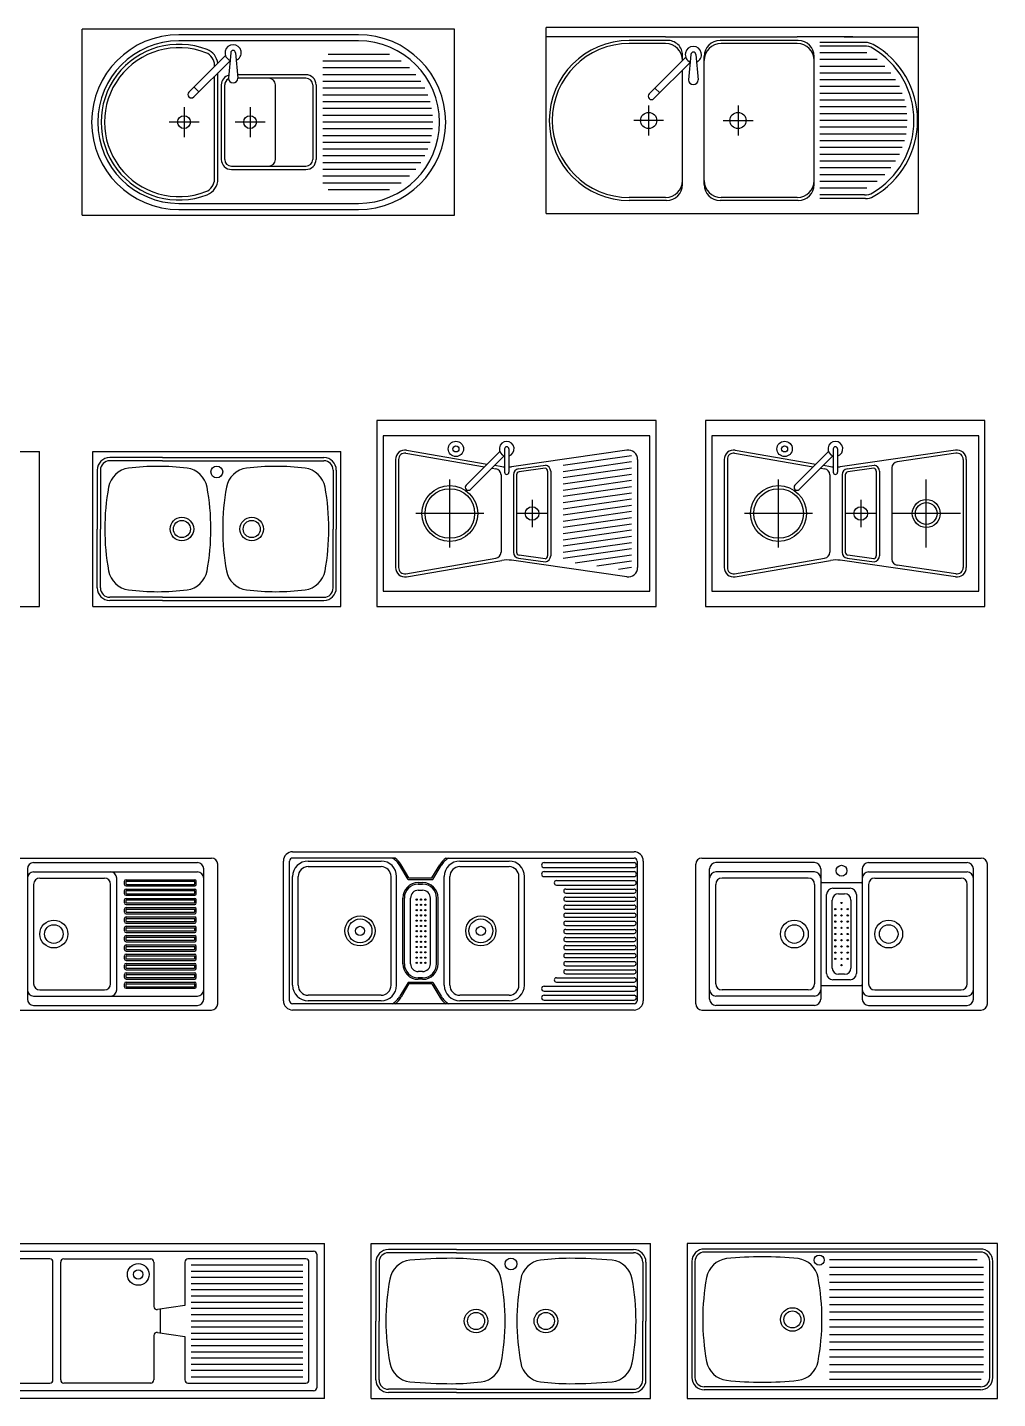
# Model space of a CAD drawing. Header units: millimetres. Extents: x 738 to 9190, y 477 to 4896.
# Drawn here: x 6064 to 9190, y 477 to 4896 of the extents above; entities that cross this region are included whole.
import ezdxf

# ---------------------------------------------------------------- set-up
doc = ezdxf.new("R2010")
doc.units = ezdxf.units.MM

msp = doc.modelspace()

# ---------------------------------------------------------------- linework, layer by layer
at = {"color": 0}
for p, q in [((6240.1, 4290.5), (6240.1, 4890.5)), ((7440.1, 4890.5), (6240.1, 4890.5)), ((7130, 4872.1), (6551.9, 4872.1)), ((7440.1, 4290.5), (7440.1, 4890.5)), ((7734.7, 4295.8), (7734.7, 4895.8)), ((8934.7, 4895.8), (7734.7, 4895.8)), ((8120, 4865.8), (7734.7, 4865.8)), ((8120, 4865.8), (8544.3, 4865.8)), ((8723.2, 4865.8), (8544.3, 4865.8)), ((8695.2, 4865.8), (8934.7, 4865.8)), ((8934.7, 4295.8), (8934.7, 4895.8)), ((7130, 4852.3), (6551.9, 4852.3)), ((8120, 4853.4), (8002.9, 4853.4)), ((8120, 4844), (8002.9, 4844)), ((8547.6, 4853.4), (8295.6, 4853.4)), ((8544.3, 4844), (8298.9, 4844)), ((8764, 4847.2), (8616.6, 4847.2)), ((8761, 4835.8), (8616.6, 4835.8)), ((6701.9, 4804.9), (6584.1, 4687)), ((6716.4, 4788.5), (6599.6, 4671.6)), ((6666.4, 4769.4), (6666.4, 4773.6)), ((6718.8, 4813.9), (6711.2, 4732.1)), ((6734, 4813.9), (6741.7, 4732.1)), ((7268, 4786.9), (7015.5, 4786.9)), ((7230, 4808.7), (7033.2, 4808.7)), ((8184.9, 4799.4), (8067.1, 4681.6)), ((8199.4, 4783.1), (8082.6, 4666.2)), ((8174.5, 4789), (8174.5, 4811.2)), ((8201.8, 4808.5), (8194.2, 4726.7)), ((8217.1, 4808.5), (8224.7, 4726.7)), ((8244.3, 4389.5), (8244.3, 4802.1)), ((8598.9, 4389.5), (8598.9, 4802.1)), ((8768.7, 4814), (8616.6, 4814)), ((8802.2, 4792.1), (8616.6, 4792.1)), ((6666.4, 4407.4), (6666.4, 4738.5)), ((6677.3, 4407.4), (6677.3, 4749.4)), ((6961, 4743.3), (6740.7, 4743.3)), ((6961, 4732.3), (6741.7, 4732.3)), ((7294.8, 4765.1), (7015.5, 4765.1)), ((7315.2, 4743.3), (7015.5, 4743.3)), ((8174.5, 4389.5), (8174.5, 4758.1)), ((8826.9, 4770.3), (8616.6, 4770.3)), ((8846.1, 4748.5), (8616.6, 4748.5)), ((6616.2, 4688.3), (6600.8, 4703.7)), ((6688.2, 4710.5), (6688.2, 4470.5)), ((6699.1, 4710.5), (6699.1, 4470.5)), ((6862.8, 4470.5), (6862.8, 4710.5)), ((6982.8, 4710.5), (6982.8, 4470.5)), ((6993.7, 4710.5), (6993.7, 4470.5)), ((7331.2, 4721.4), (7015.5, 4721.4)), ((7343.8, 4699.6), (7015.5, 4699.6)), ((8101.3, 4684.9), (8085.8, 4700.3)), ((8861.3, 4726.7), (8616.6, 4726.7)), ((8873.4, 4704.9), (8616.6, 4704.9)), ((7353.6, 4677.8), (7015.5, 4677.8)), ((7360.9, 4656), (7015.5, 4656)), ((8065.4, 4644.1), (8065.4, 4547.5)), ((8353.4, 4644.1), (8353.4, 4547.5)), ((8882.8, 4683), (8616.6, 4683)), ((8889.8, 4661.2), (8616.6, 4661.2)), ((6568.2, 4638.8), (6568.2, 4542.2)), ((6781, 4638.8), (6781, 4542.2)), ((7366, 4634.2), (7015.5, 4634.2)), ((7369.1, 4612.3), (7015.5, 4612.3)), ((8894.7, 4639.4), (8616.6, 4639.4)), ((8897.7, 4617.6), (8616.6, 4617.6)), ((6616.5, 4590.5), (6519.9, 4590.5)), ((6829.3, 4590.5), (6732.7, 4590.5)), ((7370, 4590.5), (7015.5, 4590.5)), ((7369.1, 4568.7), (7015.5, 4568.7)), ((8113.7, 4595.8), (8017.1, 4595.8)), ((8305.1, 4595.8), (8401.7, 4595.8)), ((8898.6, 4595.8), (8616.6, 4595.8)), ((8897.7, 4574), (8616.6, 4574)), ((8894.7, 4552.1), (8616.6, 4552.1)), ((7366, 4546.9), (7015.5, 4546.9)), ((7360.9, 4525.1), (7015.5, 4525.1)), ((8889.8, 4530.3), (8616.6, 4530.3)), ((8882.8, 4508.5), (8616.6, 4508.5)), ((7353.6, 4503.3), (7015.5, 4503.3)), ((7343.8, 4481.4), (7015.5, 4481.4)), ((8873.4, 4486.7), (8616.6, 4486.7)), ((8861.3, 4464.9), (8616.6, 4464.9)), ((6721, 4448.7), (6961, 4448.7)), ((6721, 4437.8), (6961, 4437.8)), ((7331.2, 4459.6), (7015.5, 4459.6)), ((7315.2, 4437.8), (7015.5, 4437.8)), ((8846.1, 4443), (8616.6, 4443)), ((8826.9, 4421.2), (8616.6, 4421.2)), ((7294.8, 4416), (7015.5, 4416)), ((7268, 4394.2), (7015.5, 4394.2)), ((7268, 4394.2), (7015.5, 4394.2)), ((8802.2, 4399.4), (8616.6, 4399.4)), ((8768.7, 4377.6), (8616.6, 4377.6)), ((7230, 4372.3), (7033.2, 4372.3)), ((8120, 4347.6), (8002.9, 4347.6)), ((8123.2, 4338.2), (8002.9, 4338.2)), ((8547.6, 4338.2), (8295.6, 4338.2)), ((8544.3, 4347.6), (8298.9, 4347.6)), ((8761, 4355.8), (8616.6, 4355.8)), ((8764, 4344.3), (8616.6, 4344.3)), ((6240.1, 4290.5), (7440.1, 4290.5)), ((6551.9, 4328.7), (7130, 4328.7)), ((6551.9, 4309), (7130, 4309)), ((7734.7, 4295.8), (8934.7, 4295.8)), ((8089.7, 3629.2), (7189.7, 3629.2)), ((7189.7, 3629.2), (7189.7, 3029.2)), ((8089.7, 3029.2), (8089.7, 3629.2)), ((9149, 3629.2), (8249, 3629.2)), ((8249, 3629.2), (8249, 3029.2)), ((9149, 3029.2), (9149, 3629.2)), ((7209.7, 3579.2), (7209.7, 3079.2)), ((8069.7, 3579.2), (7209.7, 3579.2)), ((7600.9, 3537.3), (7601, 3462.3)), ((7614.9, 3537.3), (7615, 3462.3)), ((8069.7, 3079.2), (8069.7, 3579.2)), ((9129, 3579.2), (8269, 3579.2)), ((8269, 3579.2), (8269, 3079.2)), ((8660.2, 3537.3), (8660.2, 3462.3)), ((8674.2, 3537.3), (8674.2, 3462.3)), ((9129, 3079.2), (9129, 3579.2)), ((5402.5, 3529.2), (6102.5, 3529.2)), ((6102.5, 3029.2), (6102.5, 3529.2)), ((6273.8, 3529.2), (7073.8, 3529.2)), ((6273.8, 3029.2), (6273.8, 3529.2)), ((6498.8, 3509.2), (6328.8, 3509.2)), ((6498.8, 3499.2), (6328.8, 3499.2)), ((6498.8, 3509.2), (7018.8, 3509.2)), ((6498.8, 3499.2), (7018.8, 3499.2)), ((7073.8, 3029.2), (7073.8, 3529.2)), ((7249.7, 3503.6), (7249.7, 3154.8)), ((7259.7, 3503.6), (7259.7, 3154.8)), ((7283.1, 3523.4), (7536.4, 3479.9)), ((7284.8, 3533.2), (7545.1, 3488.6)), ((7585.5, 3529), (7477.5, 3421)), ((7599.6, 3514.9), (7491.7, 3406.8)), ((7994.7, 3533.2), (7623.5, 3480)), ((8009.7, 3515.2), (7789.7, 3483.7)), ((8009.7, 3495.2), (7789.7, 3463.7)), ((8029.7, 3503.6), (8029.7, 3154.8)), ((8309, 3503.6), (8309, 3154.8)), ((8319, 3503.6), (8319, 3154.8)), ((8342.4, 3523.4), (8595.7, 3479.9)), ((8344.1, 3533.2), (8604.3, 3488.6)), ((8644.7, 3529), (8536.8, 3421)), ((8658.9, 3514.9), (8550.9, 3406.8)), ((9053.9, 3533.2), (8682.7, 3480)), ((9055.3, 3523.3), (8866.2, 3496.2)), ((9079, 3503.6), (9079, 3154.8)), ((9089, 3503.6), (9089, 3154.8)), ((6288.8, 3469.2), (6288.8, 3279.2)), ((6298.8, 3469.2), (6298.8, 3279.2)), ((7048.8, 3469.2), (7048.8, 3279.2)), ((7058.8, 3469.2), (7058.8, 3279.2)), ((7560.6, 3475.8), (7573.1, 3473.6)), ((7569.2, 3484.5), (7592.4, 3480.5)), ((7589.7, 3453.9), (7589.7, 3204.5)), ((7629.7, 3453.9), (7629.7, 3204.5)), ((7639.7, 3453.9), (7639.7, 3204.5)), ((7646.4, 3473.6), (7733.1, 3485.3)), ((7731.4, 3475.4), (7648.1, 3463.8)), ((7739.7, 3465.6), (7739.7, 3192.9)), ((7749.7, 3465.6), (7749.7, 3192.9)), ((8009.7, 3475.2), (7789.7, 3443.7)), ((8009.7, 3455.2), (7789.7, 3423.7)), ((8619.8, 3475.8), (8632.4, 3473.6)), ((8628.5, 3484.5), (8651.7, 3480.5)), ((8649, 3453.9), (8649, 3204.5)), ((8689, 3453.9), (8689, 3204.5)), ((8699, 3453.9), (8699, 3204.5)), ((8705.6, 3473.6), (8792.4, 3485.3)), ((8790.7, 3475.4), (8707.3, 3463.8)), ((8799, 3465.6), (8799, 3192.9)), ((8809, 3465.6), (8809, 3192.9)), ((8849, 3476.4), (8849, 3182)), ((7424.7, 3219.4), (7424.7, 3439)), ((8009.7, 3435.2), (7789.7, 3403.7)), ((8009.7, 3415.2), (7789.7, 3383.7)), ((8484, 3219.4), (8484, 3439)), ((8960, 3219.4), (8960, 3439)), ((7689.7, 3373.5), (7689.7, 3284.9)), ((8009.7, 3395.2), (7789.7, 3363.7)), ((8009.7, 3375.2), (7789.7, 3343.7)), ((8749, 3373.5), (8749, 3284.9)), ((7534.6, 3329.2), (7314.9, 3329.2)), ((7739.7, 3329.2), (7639.7, 3329.2)), ((7734, 3329.2), (7645.5, 3329.2)), ((8009.7, 3355.2), (7789.7, 3323.7)), ((8009.7, 3335.2), (7789.7, 3303.7)), ((8009.7, 3315.2), (7789.7, 3283.7)), ((8593.8, 3329.2), (8374.2, 3329.2)), ((8799, 3329.2), (8699, 3329.2)), ((8793.3, 3329.2), (8704.7, 3329.2)), ((9069.8, 3329.2), (8850.2, 3329.2)), ((6288.8, 3089.2), (6288.8, 3279.2)), ((6298.8, 3089.2), (6298.8, 3279.2)), ((7048.8, 3089.2), (7048.8, 3279.2)), ((7058.8, 3089.2), (7058.8, 3279.2)), ((8009.7, 3295.2), (7789.7, 3263.7)), ((8009.7, 3275.2), (7789.7, 3243.7)), ((8009.7, 3255.2), (7789.7, 3223.7)), ((8009.7, 3235.2), (7789.7, 3203.7)), ((7283.1, 3135.1), (7573.1, 3184.8)), ((7646.4, 3184.8), (7733.1, 3173.2)), ((7731.4, 3183), (7648.1, 3194.7)), ((8009.7, 3215.2), (7789.7, 3183.7)), ((8009.7, 3195.2), (7828.6, 3169.2)), ((8342.4, 3135.1), (8632.4, 3184.8)), ((8705.6, 3184.8), (8792.4, 3173.2)), ((8790.7, 3183), (8707.3, 3194.7)), ((7284.8, 3125.2), (7592.4, 3178)), ((7994.7, 3125.2), (7623.5, 3178.4)), ((8009.7, 3175.2), (7898.4, 3159.2)), ((8009.7, 3155.2), (7968.3, 3149.2)), ((8344.1, 3125.2), (8651.7, 3178)), ((9053.9, 3125.2), (8682.7, 3178.4)), ((9055.3, 3135.1), (8866.2, 3162.2)), ((6498.8, 3059.2), (6328.8, 3059.2)), ((6498.8, 3049.2), (6328.8, 3049.2)), ((6498.8, 3059.2), (7018.8, 3059.2)), ((6498.8, 3049.2), (7018.8, 3049.2)), ((7209.7, 3079.2), (8069.7, 3079.2)), ((8269, 3079.2), (9129, 3079.2)), ((5402.5, 3029.2), (6102.5, 3029.2)), ((6273.8, 3029.2), (7073.8, 3029.2)), ((7189.7, 3029.2), (8089.7, 3029.2)), ((8249, 3029.2), (9149, 3029.2)), ((5496.6, 2218.9), (6656.6, 2218.9)), ((6918.2, 2238.9), (8018.2, 2238.9)), ((7248.2, 2218.9), (6918.2, 2218.9)), ((7411.9, 2218.9), (8018.2, 2218.9)), ((8236.9, 2218.9), (9136.9, 2218.9)), ((6063.6, 2183.9), (6063.6, 1763.9)), ((6083.6, 2203.9), (6611.6, 2203.9)), ((6083.6, 2173.9), (6611.6, 2173.9)), ((6631.6, 1763.9), (6631.6, 2183.9)), ((6676.6, 1748.9), (6676.6, 2198.9)), ((6888.2, 1758.9), (6888.2, 2208.9)), ((6908.2, 1758.9), (6908.2, 2208.9)), ((6968.2, 2208.9), (7203.2, 2208.9)), ((6968.2, 2191.1), (7203.2, 2191.1)), ((7290.1, 2149.9), (7263.3, 2194.7)), ((7292.9, 2154.9), (7267.6, 2197.3)), ((7367.2, 2154.9), (7392.5, 2197.3)), ((7370, 2149.9), (7396.8, 2194.7)), ((7456.9, 2208.9), (7615.4, 2208.9)), ((7456.9, 2191.1), (7615.4, 2191.1)), ((7728.2, 2203.9), (8018.2, 2203.9)), ((7728.2, 2187.9), (8018.2, 2187.9)), ((7728.2, 2174.9), (8018.2, 2174.9)), ((8028.2, 2208.9), (8028.2, 1758.9)), ((8048.2, 2208.9), (8048.2, 1758.9)), ((8216.9, 1748.9), (8216.9, 2198.9)), ((8261.9, 1763.9), (8261.9, 2183.9)), ((8599.9, 2203.9), (8281.9, 2203.9)), ((8599.9, 2173.9), (8281.9, 2173.9)), ((8619.9, 2183.9), (8619.9, 1763.9)), ((8753.9, 2183.9), (8753.9, 1763.9)), ((8773.9, 2203.9), (9091.9, 2203.9)), ((8773.9, 2173.9), (9091.9, 2173.9)), ((9111.9, 1763.9), (9111.9, 2183.9)), ((9156.9, 1748.9), (9156.9, 2198.9)), ((6083.6, 2133.9), (6083.6, 1813.9)), ((6103.6, 2153.9), (6311.6, 2153.9)), ((6331.6, 1813.9), (6331.6, 2133.9)), ((6351.6, 1793.9), (6351.6, 2153.9)), ((6376.5, 2133.9), (6376.5, 2143.9)), ((6381.5, 2148.9), (6602.6, 2148.9)), ((6381.5, 2134.9), (6381.5, 2142.9)), ((6381.5, 2128.9), (6602.6, 2128.9)), ((6382.5, 2143.9), (6601.6, 2143.9)), ((6382.5, 2133.9), (6601.6, 2133.9)), ((6602.6, 2134.9), (6602.6, 2142.9)), ((6607.6, 2133.9), (6607.6, 2143.9)), ((6918.2, 1808.9), (6918.2, 2158.9)), ((6936, 1808.9), (6936, 2158.9)), ((7235.4, 1808.9), (7235.4, 2158.9)), ((7253.2, 1808.9), (7253.2, 2158.9)), ((7290, 2149.9), (7370, 2149.9)), ((7292.9, 2154.9), (7367.2, 2154.9)), ((7323.2, 2139.9), (7336.9, 2139.9)), ((7323.2, 2134.9), (7336.9, 2134.9)), ((7406.9, 1808.9), (7406.9, 2158.9)), ((7424.7, 1808.9), (7424.7, 2158.9)), ((7647.6, 1808.9), (7647.6, 2158.9)), ((7665.4, 1808.9), (7665.4, 2158.9)), ((7728.2, 2158.9), (8018.2, 2158.9)), ((7768.2, 2145.9), (8018.2, 2145.9)), ((7768.2, 2131.9), (8018.2, 2131.9)), ((8281.9, 1813.9), (8281.9, 2133.9)), ((8579.9, 2153.9), (8301.9, 2153.9)), ((8599.9, 2133.9), (8599.9, 1813.9)), ((8623.9, 2140.4), (8749.9, 2140.4)), ((8658.9, 2121.4), (8714.9, 2121.4)), ((8773.9, 2133.9), (8773.9, 1813.9)), ((8793.9, 2153.9), (9071.9, 2153.9)), ((9091.9, 1813.9), (9091.9, 2133.9)), ((6376.5, 2103.9), (6376.5, 2113.9)), ((6376.5, 2073.9), (6376.5, 2083.9)), ((6381.5, 2118.9), (6602.6, 2118.9)), ((6381.5, 2104.9), (6381.5, 2112.9)), ((6381.5, 2098.9), (6602.6, 2098.9)), ((6381.5, 2088.9), (6602.6, 2088.9)), ((6381.5, 2074.9), (6381.5, 2082.9)), ((6382.5, 2113.9), (6601.6, 2113.9)), ((6382.5, 2103.9), (6601.6, 2103.9)), ((6382.5, 2083.9), (6601.6, 2083.9)), ((6602.6, 2104.9), (6602.6, 2112.9)), ((6602.6, 2074.9), (6602.6, 2082.9)), ((6607.6, 2103.9), (6607.6, 2113.9)), ((6607.6, 2073.9), (6607.6, 2083.9)), ((7273.2, 1877.9), (7273.2, 2089.9)), ((7278.2, 1877.9), (7278.2, 2089.9)), ((7298.2, 1877.9), (7298.2, 2089.9)), ((7323.2, 2114.9), (7336.9, 2114.9)), ((7361.9, 1877.9), (7361.9, 2089.9)), ((7381.9, 1877.9), (7381.9, 2089.9)), ((7386.9, 1877.9), (7386.9, 2089.9)), ((7798.2, 2118.9), (8018.2, 2118.9)), ((7798.2, 2105.9), (8018.2, 2105.9)), ((7798.2, 2092.9), (8018.2, 2092.9)), ((7798.2, 2079.9), (8018.2, 2079.9)), ((8638.9, 1846.4), (8638.9, 2101.4)), ((8656.9, 1864.4), (8656.9, 2083.4)), ((8676.9, 2103.4), (8696.9, 2103.4)), ((8716.9, 2083.4), (8716.9, 1864.4)), ((8734.9, 2101.4), (8734.9, 1846.4)), ((6376.5, 2043.9), (6376.5, 2053.9)), ((6381.5, 2068.9), (6602.6, 2068.9)), ((6381.5, 2058.9), (6602.6, 2058.9)), ((6381.5, 2044.9), (6381.5, 2052.9)), ((6381.5, 2038.9), (6602.6, 2038.9)), ((6382.5, 2073.9), (6601.6, 2073.9)), ((6382.5, 2053.9), (6601.6, 2053.9)), ((6382.5, 2043.9), (6601.6, 2043.9)), ((6602.6, 2044.9), (6602.6, 2052.9)), ((6607.6, 2043.9), (6607.6, 2053.9)), ((7798.2, 2066.9), (8018.2, 2066.9)), ((7798.2, 2053.9), (8018.2, 2053.9)), ((7798.2, 2040.9), (8018.2, 2040.9)), ((6376.5, 2013.9), (6376.5, 2023.9)), ((6376.5, 1983.9), (6376.5, 1993.9)), ((6381.5, 2028.9), (6602.6, 2028.9)), ((6381.5, 2014.9), (6381.5, 2022.9)), ((6381.5, 2008.9), (6602.6, 2008.9)), ((6381.5, 1998.9), (6602.6, 1998.9)), ((6381.5, 1984.9), (6381.5, 1992.9)), ((6382.5, 2023.9), (6601.6, 2023.9)), ((6382.5, 2013.9), (6601.6, 2013.9)), ((6382.5, 1993.9), (6601.6, 1993.9)), ((6602.6, 2014.9), (6602.6, 2022.9)), ((6602.6, 1984.9), (6602.6, 1992.9)), ((6607.6, 2013.9), (6607.6, 2023.9)), ((6607.6, 1983.9), (6607.6, 1993.9)), ((7798.2, 2027.9), (8018.2, 2027.9)), ((7798.2, 2014.9), (8018.2, 2014.9)), ((7798.2, 2001.9), (8018.2, 2001.9)), ((7798.2, 1988.9), (8018.2, 1988.9)), ((6376.5, 1953.9), (6376.5, 1963.9)), ((6381.5, 1978.9), (6602.6, 1978.9)), ((6381.5, 1968.9), (6602.6, 1968.9)), ((6381.5, 1954.9), (6381.5, 1962.9)), ((6381.5, 1948.9), (6602.6, 1948.9)), ((6382.5, 1983.9), (6601.6, 1983.9)), ((6382.5, 1963.9), (6601.6, 1963.9)), ((6382.5, 1953.9), (6601.6, 1953.9)), ((6602.6, 1954.9), (6602.6, 1962.9)), ((6607.6, 1953.9), (6607.6, 1963.9)), ((7798.2, 1975.9), (8018.2, 1975.9)), ((7798.2, 1962.9), (8018.2, 1962.9)), ((7798.2, 1949.9), (8018.2, 1949.9)), ((6376.5, 1923.9), (6376.5, 1933.9)), ((6376.5, 1893.9), (6376.5, 1903.9)), ((6381.5, 1938.9), (6602.6, 1938.9)), ((6381.5, 1924.9), (6381.5, 1932.9)), ((6381.5, 1918.9), (6602.6, 1918.9)), ((6381.5, 1908.9), (6602.6, 1908.9)), ((6381.5, 1894.9), (6381.5, 1902.9)), ((6382.5, 1933.9), (6601.6, 1933.9)), ((6382.5, 1923.9), (6601.6, 1923.9)), ((6382.5, 1903.9), (6601.6, 1903.9)), ((6602.6, 1924.9), (6602.6, 1932.9)), ((6602.6, 1894.9), (6602.6, 1902.9)), ((6607.6, 1923.9), (6607.6, 1933.9)), ((6607.6, 1893.9), (6607.6, 1903.9)), ((7798.2, 1936.9), (8018.2, 1936.9)), ((7798.2, 1923.9), (8018.2, 1923.9)), ((7798.2, 1910.9), (8018.2, 1910.9)), ((6376.5, 1863.9), (6376.5, 1873.9)), ((6381.5, 1888.9), (6602.6, 1888.9)), ((6381.5, 1878.9), (6602.6, 1878.9)), ((6381.5, 1864.9), (6381.5, 1872.9)), ((6381.5, 1858.9), (6602.6, 1858.9)), ((6382.5, 1893.9), (6601.6, 1893.9)), ((6382.5, 1873.9), (6601.6, 1873.9)), ((6382.5, 1863.9), (6601.6, 1863.9)), ((6602.6, 1864.9), (6602.6, 1872.9)), ((6607.6, 1863.9), (6607.6, 1873.9)), ((7798.2, 1897.9), (8018.2, 1897.9)), ((7798.2, 1884.9), (8018.2, 1884.9)), ((7798.2, 1871.9), (8018.2, 1871.9)), ((7798.2, 1858.9), (8018.2, 1858.9)), ((6376.5, 1833.9), (6376.5, 1843.9)), ((6376.5, 1803.9), (6376.5, 1813.9)), ((6381.5, 1848.9), (6602.6, 1848.9)), ((6381.5, 1834.9), (6381.5, 1842.9)), ((6381.5, 1828.9), (6602.6, 1828.9)), ((6381.5, 1818.9), (6602.6, 1818.9)), ((6381.5, 1804.9), (6381.5, 1812.9)), ((6382.5, 1843.9), (6601.6, 1843.9)), ((6382.5, 1833.9), (6601.6, 1833.9)), ((6382.5, 1813.9), (6601.6, 1813.9)), ((6602.6, 1834.9), (6602.6, 1842.9)), ((6602.6, 1804.9), (6602.6, 1812.9)), ((6607.6, 1833.9), (6607.6, 1843.9)), ((6607.6, 1803.9), (6607.6, 1813.9)), ((7290.1, 1817.9), (7263.3, 1773.1)), ((7292.9, 1812.9), (7267.6, 1770.5)), ((7370, 1817.9), (7290.1, 1817.9)), ((7367.2, 1812.9), (7292.9, 1812.9)), ((7330.1, 1852.9), (7323.2, 1852.9)), ((7336.9, 1852.9), (7323.2, 1852.9)), ((7336.9, 1832.9), (7323.2, 1832.9)), ((7336.9, 1827.9), (7323.2, 1827.9)), ((7367.2, 1812.9), (7392.5, 1770.5)), ((7370, 1817.9), (7396.8, 1773.1)), ((7768.2, 1832.9), (8018.2, 1832.9)), ((7768.2, 1818.9), (8018.2, 1818.9)), ((7798.2, 1845.9), (8018.2, 1845.9)), ((8714.9, 1826.4), (8658.9, 1826.4)), ((8696.9, 1844.4), (8676.9, 1844.4)), ((6083.6, 1773.9), (6611.6, 1773.9)), ((6103.6, 1793.9), (6311.6, 1793.9)), ((6381.5, 1798.9), (6602.6, 1798.9)), ((6382.5, 1803.9), (6601.6, 1803.9)), ((7203.2, 1776.7), (6968.2, 1776.7)), ((7615.4, 1776.7), (7456.9, 1776.7)), ((7728.2, 1805.9), (8018.2, 1805.9)), ((7728.2, 1789.9), (8018.2, 1789.9)), ((7728.2, 1776.9), (8018.2, 1776.9)), ((8599.9, 1773.9), (8281.9, 1773.9)), ((8579.9, 1793.9), (8301.9, 1793.9)), ((8749.9, 1807.4), (8623.9, 1807.4)), ((8773.9, 1773.9), (9091.9, 1773.9)), ((8793.9, 1793.9), (9071.9, 1793.9)), ((5496.6, 1728.9), (6656.6, 1728.9)), ((6083.6, 1743.9), (6611.6, 1743.9)), ((8018.2, 1748.9), (6918.2, 1748.9)), ((8018.2, 1728.9), (6918.2, 1728.9)), ((7203.2, 1758.9), (6968.2, 1758.9)), ((7615.4, 1758.9), (7456.9, 1758.9)), ((7728.2, 1760.9), (8018.2, 1760.9)), ((8236.9, 1728.9), (9136.9, 1728.9)), ((8599.9, 1743.9), (8281.9, 1743.9)), ((8773.9, 1743.9), (9091.9, 1743.9)), ((5795.8, 976.7), (7020.8, 976.7)), ((7020.8, 476.7), (7020.8, 976.7)), ((7171.7, 976.7), (8071.7, 976.7)), ((7171.7, 476.7), (7171.7, 976.7)), ((8071.7, 476.7), (8071.7, 976.7)), ((9189.7, 976.7), (8189.7, 976.7)), ((8189.7, 976.7), (8189.7, 476.7)), ((9189.7, 476.7), (9189.7, 976.7)), ((5830.8, 951.7), (6985.8, 951.7)), ((6995.8, 941.7), (6995.8, 511.7)), ((7446.7, 956.7), (7226.7, 956.7)), ((7446.7, 946.7), (7226.7, 946.7)), ((7446.7, 956.7), (8016.7, 956.7)), ((7446.7, 946.7), (8016.7, 946.7)), ((9134.7, 958.7), (8244.7, 958.7)), ((9134.7, 948.7), (8244.7, 948.7)), ((6135.8, 926.7), (5855.8, 926.7)), ((6145.8, 536.7), (6145.8, 916.7)), ((6170.8, 536.7), (6170.8, 916.7)), ((6180.8, 926.7), (6460.8, 926.7)), ((6470.8, 916.7), (6470.8, 773.3)), ((6570.8, 916.7), (6570.8, 776.7)), ((6960.8, 926.7), (6580.8, 926.7)), ((6950.8, 906.7), (6590.8, 906.7)), ((6950.8, 886.7), (6590.8, 886.7)), ((6970.8, 536.7), (6970.8, 916.7)), ((7186.7, 916.7), (7186.7, 726.7)), ((7196.7, 916.7), (7196.7, 726.7)), ((8046.7, 916.7), (8046.7, 726.7)), ((8056.7, 916.7), (8056.7, 726.7)), ((8204.7, 918.7), (8204.7, 544.7)), ((8214.7, 918.7), (8214.7, 544.7)), ((8647.7, 924.6), (9124.4, 924.6)), ((8647.7, 900.5), (9144.7, 900.5)), ((9164.7, 544.7), (9164.7, 918.7)), ((9174.7, 544.7), (9174.7, 918.7)), ((6950.8, 866.7), (6590.8, 866.7)), ((6950.8, 846.7), (6590.8, 846.7)), ((8647.7, 876.4), (9144.7, 876.4)), ((8647.7, 852.2), (9144.7, 852.2)), ((6950.8, 826.7), (6590.8, 826.7)), ((6950.8, 806.7), (6590.8, 806.7)), ((8647.7, 828.1), (9144.7, 828.1)), ((8647.7, 804), (9144.7, 804)), ((6570.8, 776.7), (6482.2, 763.4)), ((6491, 764.8), (6491, 688.7)), ((6950.8, 786.7), (6590.8, 786.7)), ((6950.8, 766.7), (6590.8, 766.7)), ((8647.7, 779.9), (9144.7, 779.9)), ((8647.7, 755.8), (9144.7, 755.8)), ((6950.8, 746.7), (6590.8, 746.7)), ((6950.8, 726.7), (6590.8, 726.7)), ((7186.7, 536.7), (7186.7, 726.7)), ((7196.7, 536.7), (7196.7, 726.7)), ((8046.7, 536.7), (8046.7, 726.7)), ((8056.7, 536.7), (8056.7, 726.7)), ((8647.7, 731.7), (9144.7, 731.7)), ((8647.7, 707.6), (9144.7, 707.6)), ((6470.8, 680.1), (6470.8, 536.7)), ((6482.2, 690), (6570.8, 676.7)), ((6570.8, 676.7), (6570.8, 536.7)), ((6950.8, 706.7), (6590.8, 706.7)), ((6950.8, 686.7), (6590.8, 686.7)), ((6950.8, 666.7), (6590.8, 666.7)), ((8647.7, 683.5), (9144.7, 683.5)), ((6950.8, 646.7), (6590.8, 646.7)), ((6950.8, 626.7), (6590.8, 626.7)), ((8647.7, 659.4), (9144.7, 659.4)), ((8647.7, 635.3), (9144.7, 635.3)), ((6950.8, 606.7), (6590.8, 606.7)), ((6950.8, 586.7), (6590.8, 586.7)), ((8647.7, 611.1), (9144.7, 611.1)), ((8647.7, 587), (9144.7, 587)), ((6950.8, 566.7), (6590.8, 566.7)), ((6590.8, 546.7), (6950.8, 546.7)), ((8647.7, 562.9), (9144.7, 562.9)), ((8647.7, 538.8), (9137.2, 538.8)), ((6985.8, 501.7), (5830.8, 501.7)), ((5855.8, 526.7), (6135.8, 526.7)), ((6460.8, 526.7), (6180.8, 526.7)), ((6580.8, 526.7), (6960.8, 526.7)), ((7446.7, 506.7), (7226.7, 506.7)), ((7446.7, 496.7), (7226.7, 496.7)), ((7446.7, 506.7), (8016.7, 506.7)), ((7446.7, 496.7), (8016.7, 496.7)), ((9134.7, 514.7), (8244.7, 514.7)), ((9134.7, 504.7), (8244.7, 504.7)), ((7020.8, 476.7), (5795.8, 476.7)), ((7171.7, 476.7), (8071.7, 476.7)), ((8189.7, 476.7), (9189.7, 476.7))]:
    msp.add_line(p, q, dxfattribs=at)
for centre, radius in [((6568.2, 4590.5), 20.6), ((6781, 4590.5), 20.6), ((8065.4, 4595.8), 26.1), ((8353.4, 4595.8), 26.1), ((7444.3, 3537.3), 24.7), ((7444.3, 3537.3), 9.69), ((8503.6, 3537.3), 24.7), ((8503.6, 3537.3), 9.69), ((6673.8, 3463.2), 19), ((7424.7, 3329.2), 90), ((7424.7, 3329.2), 80), ((8484, 3329.2), 90), ((8484, 3329.2), 80), ((8960, 3329.2), 45), ((8960, 3329.2), 35), ((6561.3, 3279.2), 38), ((6786.3, 3279.2), 38), ((7689.7, 3329.2), 22), ((8749, 3329.2), 22), ((6561.3, 3279.2), 27.5), ((6786.3, 3279.2), 27.5), ((8686.9, 2177.9), 17.5), ((7318, 2084.9), 1.91), ((7331.9, 2084.9), 1.91), ((7345.8, 2084.9), 1.91), ((7318, 2067.9), 1.91), ((7318, 2050.9), 1.91), ((7318, 2033.9), 1.91), ((7331.9, 2067.9), 1.91), ((7331.9, 2050.9), 1.91), ((7331.9, 2033.9), 1.91), ((7345.8, 2067.9), 1.91), ((7345.8, 2050.9), 1.91), ((7345.8, 2033.9), 1.91), ((8666.9, 2053.9), 2), ((8666.9, 2033.9), 2), ((8686.9, 2073.9), 2), ((8686.9, 2053.9), 2), ((8686.9, 2033.9), 2), ((8706.9, 2053.9), 2), ((8706.9, 2033.9), 2), ((6148.6, 1973.9), 45), ((6148.6, 1973.9), 30), ((7135.4, 1983.9), 48.5), ((7135.4, 1983.9), 38.5), ((7135.4, 1983.9), 14.8), ((7318, 2016.9), 1.91), ((7318, 1999.9), 1.91), ((7331.9, 2016.9), 1.91), ((7331.9, 1999.9), 1.91), ((7345.8, 2016.9), 1.91), ((7345.8, 1999.9), 1.91), ((7524.7, 1983.9), 48.5), ((7524.7, 1983.9), 38.5), ((7524.7, 1983.9), 14.8), ((8534.9, 1973.9), 45), ((8534.9, 1973.9), 30), ((8666.9, 2013.9), 2), ((8666.9, 1993.9), 2), ((8686.9, 2013.9), 2), ((8686.9, 1993.9), 2), ((8706.9, 2013.9), 2), ((8706.9, 1993.9), 2), ((8838.9, 1973.9), 45), ((8838.9, 1973.9), 30), ((7318, 1982.9), 1.91), ((7318, 1965.9), 1.91), ((7318, 1948.9), 1.91), ((7331.9, 1982.9), 1.91), ((7331.9, 1965.9), 1.91), ((7331.9, 1948.9), 1.91), ((7345.8, 1982.9), 1.91), ((7345.8, 1965.9), 1.91), ((7345.8, 1948.9), 1.91), ((8666.9, 1973.9), 2), ((8666.9, 1953.9), 2), ((8686.9, 1973.9), 2), ((8686.9, 1953.9), 2), ((8706.9, 1973.9), 2), ((8706.9, 1953.9), 2), ((7318, 1931.9), 1.91), ((7318, 1914.9), 1.91), ((7331.9, 1931.9), 1.91), ((7331.9, 1914.9), 1.91), ((7345.8, 1931.9), 1.91), ((7345.8, 1914.9), 1.91), ((8666.9, 1933.9), 2), ((8666.9, 1913.9), 2), ((8686.9, 1933.9), 2), ((8686.9, 1913.9), 2), ((8706.9, 1933.9), 2), ((8706.9, 1913.9), 2), ((7318, 1897.9), 1.91), ((7318, 1880.9), 1.91), ((7331.9, 1897.9), 1.91), ((7331.9, 1880.9), 1.91), ((7345.8, 1897.9), 1.91), ((7345.8, 1880.9), 1.91), ((8666.9, 1893.9), 2), ((8686.9, 1893.9), 2), ((8686.9, 1873.9), 2), ((8706.9, 1893.9), 2), ((7621.7, 910.7), 19), ((8614.9, 923), 16.2), ((6420.8, 876.7), 35), ((6420.8, 876.7), 15), ((7509.2, 726.7), 38), ((7509.2, 726.7), 27.5), ((7734.2, 726.7), 38), ((7734.2, 726.7), 27.5), ((8528.7, 731.7), 38), ((8528.7, 731.7), 27.5)]:
    msp.add_circle(centre, radius, dxfattribs=at)
for centre, radius, start, end in [((6551.9, 4590.5), 281.6, 90, 270), ((7130, 4590.5), 281.6, 270, 90), ((6551.9, 4590.5), 261.8, 90, 270), ((6551.9, 4590.5), 250.9, 68.8316, 291.1684), ((6551.9, 4590.5), 240, 68.8316, 291.1684), ((6622.8, 4773.6), 54.5, 6.5904, 68.8316), ((6726.4, 4813.9), 26.1, 292.2703, 247.7498), ((6726.4, 4813.9), 7.64, 0.01, 180.01), ((7130, 4590.5), 261.8, 270, 90), ((8002.9, 4595.8), 257.6, 90, 270), ((8002.9, 4595.8), 248.2, 90, 270), ((8126.8, 4805.8), 48.1, 6.4572, 98.1344), ((8120, 4789.4), 54.5, 0, 90), ((8209.4, 4808.5), 26.1, 292.2703, 247.7498), ((8295.6, 4802.1), 51.3, 90, 180), ((8298.9, 4789.4), 54.5, 90, 180), ((8544.3, 4789.4), 54.5, 0, 90), ((8547.6, 4802.1), 51.3, 0, 90), ((8761, 4784.5), 51.3, 59.6339, 90), ((8764, 4795.9), 51.3, 60.417, 90), ((8650.4, 4595.8), 270, 300.3661, 59.6339), ((8650.4, 4595.8), 281.5, 299.583, 60.417), ((6622.8, 4773.6), 43.6, 0, 68.8316), ((8209.4, 4808.5), 7.64, 0.01, 180.01), ((6721, 4710.5), 32.7, 105.7451, 180), ((6721, 4710.5), 21.8, 116.3021, 180), ((6726.4, 4732.1), 15.3, 180.01, 0.01), ((6841, 4710.5), 21.8, 0, 90), ((6961, 4710.5), 32.7, 0, 90), ((6961, 4710.5), 21.8, 0, 90), ((6591.8, 4679.3), 10.9, 135.01, 315.01), ((8209.4, 4726.7), 15.3, 180.01, 0.01), ((8074.9, 4673.9), 10.9, 135.01, 315.01), ((6721, 4470.5), 32.7, 180, 270), ((6721, 4470.5), 21.8, 180, 270), ((6841, 4470.5), 21.8, 270, 0), ((6961, 4470.5), 32.7, 270, 0), ((6961, 4470.5), 21.8, 270, 0), ((6622.8, 4407.4), 43.6, 291.1684, 0), ((6622.8, 4407.4), 54.5, 291.1684, 0), ((8120, 4402.1), 54.5, 270, 0), ((8123.2, 4389.5), 51.3, 270, 0), ((8298.9, 4402.1), 54.5, 180, 270), ((8295.6, 4389.5), 51.3, 180, 270), ((8544.3, 4402.1), 54.5, 270, 0), ((8547.6, 4389.5), 51.3, 270, 0), ((8761, 4407.1), 51.3, 270, 300.3661), ((8764, 4395.6), 51.3, 270, 299.583), ((7607.9, 3537.3), 23.9, 287.014, 253.0061), ((7607.9, 3537.3), 7, 0.01, 180.01), ((8667.2, 3537.3), 23.9, 287.014, 253.0061), ((8667.2, 3537.3), 7, 0.01, 180.01), ((6328.8, 3469.2), 40, 90, 180), ((6328.8, 3469.2), 30, 90, 180), ((7018.8, 3469.2), 40, 0, 90), ((7018.8, 3469.2), 30, 0, 90), ((7279.7, 3503.6), 30, 80.2724, 180), ((7279.7, 3503.6), 20, 80.2724, 180), ((7999.7, 3503.6), 30, 0, 99.7276), ((8339, 3503.6), 30, 80.2724, 180), ((8339, 3503.6), 20, 80.2724, 180), ((8869, 3476.4), 20, 98.1507, 180), ((9059, 3503.6), 30, 0, 99.7276), ((9059, 3503.6), 20, 0, 99.7276), ((6398.9, 3400.9), 75, 97.23, 169.6188), ((6483.8, 2731.2), 750, 90, 97.23), ((6483.8, 2731.2), 750, 82.77, 90), ((6568.8, 3400.9), 75, 10.3812, 82.77), ((6778.9, 3400.9), 75, 97.23, 169.6188), ((6863.8, 2731.2), 750, 90, 97.23), ((6863.8, 2731.2), 750, 82.77, 90), ((6948.8, 3400.9), 75, 10.3812, 82.77), ((7569.7, 3453.9), 20, 0, 80.2724), ((7609.3, 3579), 100, 260.2724, 265.2011), ((7608, 3462.3), 7, 180.01, 0.01), ((7609.3, 3579), 100, 273.2298, 278.1507), ((7649.7, 3453.9), 20, 99.7276, 180), ((7649.7, 3453.9), 10, 99.7276, 180), ((7729.7, 3465.6), 10, 0, 80.2724), ((7729.7, 3465.6), 20, 0, 80.2724), ((8629, 3453.9), 20, 0, 80.2724), ((8668.6, 3579), 100, 260.2724, 265.2011), ((8667.2, 3462.3), 7, 180.01, 0.01), ((8668.6, 3579), 100, 273.2298, 278.1507), ((8709, 3453.9), 20, 99.7276, 180), ((8709, 3453.9), 10, 99.7276, 180), ((8789, 3465.6), 10, 0, 80.2724), ((8789, 3465.6), 20, 0, 80.2724), ((7062.8, 3279.2), 750, 169.6188, 180), ((5904.8, 3279.2), 750, 0, 10.3812), ((7442.8, 3279.2), 750, 169.6188, 180), ((6284.8, 3279.2), 750, 0, 10.3812), ((7484.6, 3413.9), 10, 135.01, 315.01), ((8543.8, 3413.9), 10, 135.01, 315.01), ((7062.8, 3279.2), 750, 180, 190.3812), ((5904.8, 3279.2), 750, 349.6188, 0), ((7442.8, 3279.2), 750, 180, 190.3812), ((6284.8, 3279.2), 750, 349.6188, 0), ((7569.7, 3204.5), 20, 279.7276, 0), ((7649.7, 3204.5), 20, 180, 260.2724), ((7649.7, 3204.5), 10, 180, 260.2724), ((7729.7, 3192.9), 10, 279.7276, 0), ((7729.7, 3192.9), 20, 279.7276, 0), ((8629, 3204.5), 20, 279.7276, 0), ((8709, 3204.5), 20, 180, 260.2724), ((8709, 3204.5), 10, 180, 260.2724), ((8789, 3192.9), 10, 279.7276, 0), ((8789, 3192.9), 20, 279.7276, 0), ((8869, 3182), 20, 180, 261.8493), ((6398.9, 3157.6), 75, 190.3812, 262.77), ((6568.8, 3157.6), 75, 277.23, 349.6188), ((6778.9, 3157.6), 75, 190.3812, 262.77), ((6948.8, 3157.6), 75, 277.23, 349.6188), ((7279.7, 3154.8), 30, 180, 279.7276), ((7279.7, 3154.8), 20, 180, 279.7276), ((7609.3, 3079.4), 100, 81.8493, 99.7276), ((7999.7, 3154.8), 30, 260.2724, 0), ((8339, 3154.8), 30, 180, 279.7276), ((8339, 3154.8), 20, 180, 279.7276), ((8668.6, 3079.4), 100, 81.8493, 99.7276), ((9059, 3154.8), 30, 260.2724, 0), ((9059, 3154.8), 20, 260.2724, 0), ((6328.8, 3089.2), 40, 180, 270), ((6328.8, 3089.2), 30, 180, 270), ((6483.8, 3827.2), 750, 262.77, 270), ((6483.8, 3827.2), 750, 270, 277.23), ((6863.8, 3827.2), 750, 262.77, 270), ((6863.8, 3827.2), 750, 270, 277.23), ((7018.8, 3089.2), 40, 270, 0), ((7018.8, 3089.2), 30, 270, 0), ((6656.6, 2198.9), 20, 0, 90), ((6918.2, 2208.9), 30, 90, 180), ((6918.2, 2208.9), 10, 90, 180), ((7203.2, 2158.9), 70, 30.7915, 58.9973), ((7203.2, 2158.9), 75, 30.7915, 53.1301), ((7456.9, 2158.9), 75, 126.8699, 149.2085), ((7456.9, 2158.9), 70, 121.0027, 149.2085), ((8018.2, 2208.9), 30, 0, 90), ((8018.2, 2208.9), 10, 0, 90), ((8236.9, 2198.9), 20, 90, 180), ((9136.9, 2198.9), 20, 0, 90), ((6083.6, 2183.9), 20, 90, 180), ((6083.6, 2153.9), 20, 90, 180), ((6331.6, 2153.9), 20, 0, 90), ((6611.6, 2183.9), 20, 0, 90), ((6611.6, 2153.9), 20, 0, 90), ((6968.2, 2158.9), 50, 90, 180), ((6968.2, 2158.9), 32.2, 90, 180), ((7203.2, 2158.9), 50, 0, 90), ((7203.2, 2158.9), 32.2, 0, 90), ((7456.9, 2158.9), 50, 90, 180), ((7456.9, 2158.9), 32.2, 90, 180), ((7615.4, 2158.9), 50, 0, 90), ((7615.4, 2158.9), 32.2, 0, 90), ((7728.2, 2195.9), 8, 90, 270), ((7728.2, 2166.9), 8, 90, 270), ((8018.2, 2195.9), 8, 270, 90), ((8018.2, 2166.9), 8, 270, 90), ((8281.9, 2183.9), 20, 90, 180), ((8281.9, 2153.9), 20, 90, 180), ((8599.9, 2183.9), 20, 0, 90), ((8599.9, 2153.9), 20, 0, 90), ((8773.9, 2183.9), 20, 90, 180), ((8773.9, 2153.9), 20, 90, 180), ((9091.9, 2183.9), 20, 0, 90), ((9091.9, 2153.9), 20, 0, 90), ((6103.6, 2133.9), 20, 90, 180), ((6311.6, 2133.9), 20, 0, 90), ((6381.5, 2143.9), 5, 90, 180), ((6381.5, 2133.9), 5, 180, 270), ((6382.5, 2142.9), 1, 90, 180), ((6382.5, 2134.9), 1, 180, 270), ((6601.6, 2142.9), 1, 0, 90), ((6601.6, 2134.9), 1, 270, 0), ((6602.6, 2143.9), 5, 0, 90), ((6602.6, 2133.9), 5, 270, 0), ((7323.2, 2089.9), 50, 90, 180), ((7323.2, 2089.9), 45, 90, 180), ((7336.9, 2089.9), 50, 0, 90), ((7336.9, 2089.9), 45, 0, 90), ((7768.2, 2138.9), 7, 90, 270), ((8018.2, 2138.9), 7, 270, 90), ((8301.9, 2133.9), 20, 90, 180), ((8579.9, 2133.9), 20, 0, 90), ((8623.9, 2136.4), 4, 90, 180), ((8658.9, 2101.4), 20, 90, 180), ((8714.9, 2101.4), 20, 0, 90), ((8749.9, 2136.4), 4, 0, 90), ((8793.9, 2133.9), 20, 90, 180), ((9071.9, 2133.9), 20, 0, 90), ((6381.5, 2113.9), 5, 90, 180), ((6381.5, 2103.9), 5, 180, 270), ((6381.5, 2083.9), 5, 90, 180), ((6382.5, 2112.9), 1, 90, 180), ((6382.5, 2104.9), 1, 180, 270), ((6382.5, 2082.9), 1, 90, 180), ((6601.6, 2112.9), 1, 0, 90), ((6601.6, 2104.9), 1, 270, 0), ((6601.6, 2082.9), 1, 0, 90), ((6602.6, 2113.9), 5, 0, 90), ((6602.6, 2103.9), 5, 270, 0), ((6602.6, 2083.9), 5, 0, 90), ((7323.2, 2089.9), 25, 90, 180), ((7336.9, 2089.9), 25, 0, 90), ((7798.2, 2112.4), 6.5, 90, 270), ((7798.2, 2086.4), 6.5, 90, 270), ((8018.2, 2112.4), 6.5, 270, 90), ((8018.2, 2086.4), 6.5, 270, 90), ((8676.9, 2083.4), 20, 90, 180), ((8696.9, 2083.4), 20, 0, 90), ((6381.5, 2073.9), 5, 180, 270), ((6381.5, 2053.9), 5, 90, 180), ((6381.5, 2043.9), 5, 180, 270), ((6382.5, 2074.9), 1, 180, 270), ((6382.5, 2052.9), 1, 90, 180), ((6382.5, 2044.9), 1, 180, 270), ((6601.6, 2074.9), 1, 270, 0), ((6601.6, 2052.9), 1, 0, 90), ((6601.6, 2044.9), 1, 270, 0), ((6602.6, 2073.9), 5, 270, 0), ((6602.6, 2053.9), 5, 0, 90), ((6602.6, 2043.9), 5, 270, 0), ((7798.2, 2060.4), 6.5, 90, 270), ((7798.2, 2034.4), 6.5, 90, 270), ((8018.2, 2060.4), 6.5, 270, 90), ((8018.2, 2034.4), 6.5, 270, 90), ((6381.5, 2023.9), 5, 90, 180), ((6381.5, 2013.9), 5, 180, 270), ((6381.5, 1993.9), 5, 90, 180), ((6382.5, 2022.9), 1, 90, 180), ((6382.5, 2014.9), 1, 180, 270), ((6382.5, 1992.9), 1, 90, 180), ((6601.6, 2022.9), 1, 0, 90), ((6601.6, 2014.9), 1, 270, 0), ((6601.6, 1992.9), 1, 0, 90), ((6602.6, 2023.9), 5, 0, 90), ((6602.6, 2013.9), 5, 270, 0), ((6602.6, 1993.9), 5, 0, 90), ((7798.2, 2008.4), 6.5, 90, 270), ((7798.2, 1982.4), 6.5, 90, 270), ((8018.2, 2008.4), 6.5, 270, 90), ((8018.2, 1982.4), 6.5, 270, 90), ((6381.5, 1983.9), 5, 180, 270), ((6381.5, 1963.9), 5, 90, 180), ((6381.5, 1953.9), 5, 180, 270), ((6382.5, 1984.9), 1, 180, 270), ((6382.5, 1962.9), 1, 90, 180), ((6382.5, 1954.9), 1, 180, 270), ((6601.6, 1984.9), 1, 270, 0), ((6601.6, 1962.9), 1, 0, 90), ((6601.6, 1954.9), 1, 270, 0), ((6602.6, 1983.9), 5, 270, 0), ((6602.6, 1963.9), 5, 0, 90), ((6602.6, 1953.9), 5, 270, 0), ((7798.2, 1956.4), 6.5, 90, 270), ((8018.2, 1956.4), 6.5, 270, 90), ((6381.5, 1933.9), 5, 90, 180), ((6381.5, 1923.9), 5, 180, 270), ((6381.5, 1903.9), 5, 90, 180), ((6382.5, 1932.9), 1, 90, 180), ((6382.5, 1924.9), 1, 180, 270), ((6382.5, 1902.9), 1, 90, 180), ((6601.6, 1932.9), 1, 0, 90), ((6601.6, 1924.9), 1, 270, 0), ((6601.6, 1902.9), 1, 0, 90), ((6602.6, 1933.9), 5, 0, 90), ((6602.6, 1923.9), 5, 270, 0), ((6602.6, 1903.9), 5, 0, 90), ((7798.2, 1930.4), 6.5, 90, 270), ((7798.2, 1904.4), 6.5, 90, 270), ((8018.2, 1930.4), 6.5, 270, 90), ((8018.2, 1904.4), 6.5, 270, 90), ((6381.5, 1893.9), 5, 180, 270), ((6381.5, 1873.9), 5, 90, 180), ((6381.5, 1863.9), 5, 180, 270), ((6382.5, 1894.9), 1, 180, 270), ((6382.5, 1872.9), 1, 90, 180), ((6382.5, 1864.9), 1, 180, 270), ((6601.6, 1894.9), 1, 270, 0), ((6601.6, 1872.9), 1, 0, 90), ((6601.6, 1864.9), 1, 270, 0), ((6602.6, 1893.9), 5, 270, 0), ((6602.6, 1873.9), 5, 0, 90), ((6602.6, 1863.9), 5, 270, 0), ((7323.2, 1877.9), 50, 180, 270), ((7323.2, 1877.9), 45, 180, 270), ((7323.2, 1877.9), 25, 180, 270), ((7336.9, 1877.9), 25, 270, 0), ((7336.9, 1877.9), 45, 270, 0), ((7336.9, 1877.9), 50, 270, 0), ((7798.2, 1878.4), 6.5, 90, 270), ((7798.2, 1852.4), 6.5, 90, 270), ((8018.2, 1878.4), 6.5, 270, 90), ((8018.2, 1852.4), 6.5, 270, 90), ((8676.9, 1864.4), 20, 180, 270), ((8696.9, 1864.4), 20, 270, 0), ((6103.6, 1813.9), 20, 180, 270), ((6311.6, 1813.9), 20, 270, 0), ((6381.5, 1843.9), 5, 90, 180), ((6381.5, 1833.9), 5, 180, 270), ((6381.5, 1813.9), 5, 90, 180), ((6382.5, 1842.9), 1, 90, 180), ((6382.5, 1834.9), 1, 180, 270), ((6382.5, 1812.9), 1, 90, 180), ((6601.6, 1842.9), 1, 0, 90), ((6601.6, 1834.9), 1, 270, 0), ((6601.6, 1812.9), 1, 0, 90), ((6602.6, 1843.9), 5, 0, 90), ((6602.6, 1833.9), 5, 270, 0), ((6602.6, 1813.9), 5, 0, 90), ((7768.2, 1825.9), 7, 90, 270), ((8018.2, 1825.9), 7, 270, 90), ((8301.9, 1813.9), 20, 180, 270), ((8579.9, 1813.9), 20, 270, 0), ((8658.9, 1846.4), 20, 180, 270), ((8714.9, 1846.4), 20, 270, 0), ((8793.9, 1813.9), 20, 180, 270), ((9071.9, 1813.9), 20, 270, 0), ((6083.6, 1793.9), 20, 180, 270), ((6331.6, 1793.9), 20, 270, 0), ((6381.5, 1803.9), 5, 180, 270), ((6382.5, 1804.9), 1, 180, 270), ((6601.6, 1804.9), 1, 270, 0), ((6602.6, 1803.9), 5, 270, 0), ((6611.6, 1793.9), 20, 270, 0), ((6968.2, 1808.9), 50, 180, 270), ((6968.2, 1808.9), 32.2, 180, 270), ((7203.2, 1808.9), 32.2, 270, 0), ((7203.2, 1808.9), 50, 270, 0), ((7203.2, 1808.9), 70, 301.0027, 329.2085), ((7203.2, 1808.9), 75, 306.8699, 329.2085), ((7456.9, 1808.9), 75, 210.7915, 233.1301), ((7456.9, 1808.9), 70, 210.7915, 238.9973), ((7456.9, 1808.9), 50, 180, 270), ((7456.9, 1808.9), 32.2, 180, 270), ((7615.4, 1808.9), 32.2, 270, 0), ((7615.4, 1808.9), 50, 270, 0), ((7728.2, 1797.9), 8, 90, 270), ((7728.2, 1768.9), 8, 90, 270), ((8018.2, 1797.9), 8, 270, 90), ((8018.2, 1768.9), 8, 270, 90), ((8281.9, 1793.9), 20, 180, 270), ((8599.9, 1793.9), 20, 270, 0), ((8623.9, 1811.4), 4, 180, 270), ((8749.9, 1811.4), 4, 270, 0), ((8773.9, 1793.9), 20, 180, 270), ((9091.9, 1793.9), 20, 270, 0), ((6083.6, 1763.9), 20, 180, 270), ((6611.6, 1763.9), 20, 270, 0), ((6656.6, 1748.9), 20, 270, 0), ((6918.2, 1758.9), 30, 180, 270), ((6918.2, 1758.9), 10, 180, 270), ((8018.2, 1758.9), 10, 270, 0), ((8018.2, 1758.9), 30, 270, 0), ((8236.9, 1748.9), 20, 180, 270), ((8281.9, 1763.9), 20, 180, 270), ((8599.9, 1763.9), 20, 270, 0), ((8773.9, 1763.9), 20, 180, 270), ((9091.9, 1763.9), 20, 270, 0), ((9136.9, 1748.9), 20, 270, 0), ((6985.8, 941.7), 10, 0, 90), ((7226.7, 916.7), 40, 90, 180), ((7226.7, 916.7), 30, 90, 180), ((7431.7, -633.2), 1561.9, 89.9987, 95.0083), ((7431.7, 178.7), 750, 82.77, 90), ((7811.7, 178.7), 750, 90, 97.23), ((7811.7, -633.2), 1561.9, 84.9917, 90.0013), ((8016.7, 916.7), 40, 0, 90), ((8016.7, 916.7), 30, 0, 90), ((8244.7, 918.7), 40, 90, 180), ((8244.7, 918.7), 30, 90, 180), ((8431.7, -185.3), 1119, 89.999, 95.9178), ((8431.8, -185.3), 1119, 84.0822, 90.001), ((9134.7, 918.7), 40, 0, 90), ((9134.7, 918.7), 30, 0, 90), ((6135.8, 916.7), 10, 0, 90), ((6180.8, 916.7), 10, 90, 180), ((6460.8, 916.7), 10, 0, 90), ((6580.8, 916.7), 10, 90, 180), ((6960.8, 916.7), 10, 0, 90), ((7304.8, 848.3), 75, 97.23, 169.6188), ((7516.7, 848.3), 75, 10.3812, 82.77), ((7726.8, 848.3), 75, 97.23, 169.6188), ((7938.7, 848.3), 75, 10.3812, 82.77), ((8325.8, 853.3), 75, 97.23, 169.6188), ((8537.7, 853.3), 75, 10.3812, 82.77), ((7968.7, 726.7), 750, 169.6188, 180), ((6852.7, 726.7), 750, 0, 10.3812), ((8390.7, 726.7), 750, 169.6188, 180), ((7274.7, 726.7), 750, 0, 10.3812), ((8989.7, 731.7), 750, 169.6188, 180), ((7873.7, 731.7), 750, 0, 10.3812), ((6480.8, 773.3), 10, 180, 278.5308), ((7968.7, 726.7), 750, 180, 190.3812), ((6852.7, 726.7), 750, 349.6188, 0), ((8390.7, 726.7), 750, 180, 190.3812), ((7274.7, 726.7), 750, 349.6188, 0), ((8989.7, 731.7), 750, 180, 190.3812), ((7873.7, 731.7), 750, 349.6188, 0), ((6480.8, 680.1), 10, 81.4692, 180), ((7304.8, 605.1), 75, 190.3812, 262.77), ((7516.7, 605.1), 75, 277.23, 349.6188), ((7726.8, 605.1), 75, 190.3812, 262.77), ((7938.7, 605.1), 75, 277.23, 349.6188), ((8325.8, 610.1), 75, 190.3812, 262.77), ((8537.7, 610.1), 75, 277.23, 349.6188), ((6135.8, 536.7), 10, 270, 0), ((6180.8, 536.7), 10, 180, 270), ((6460.8, 536.7), 10, 270, 0), ((6580.8, 536.7), 10, 180, 270), ((6960.8, 536.7), 10, 270, 0), ((7226.7, 536.7), 40, 180, 270), ((7226.7, 536.7), 30, 180, 270), ((7431.7, 2086.6), 1561.9, 264.9917, 270.0013), ((7431.7, 1274.7), 750, 270, 277.23), ((7811.7, 1274.7), 750, 262.77, 270), ((7811.7, 2086.6), 1561.9, 269.9987, 275.0083), ((8016.7, 536.7), 40, 270, 0), ((8016.7, 536.7), 30, 270, 0), ((8244.7, 544.7), 40, 180, 270), ((8244.7, 544.7), 30, 180, 270), ((8431.7, 1648.7), 1119, 264.0822, 270.001), ((8431.8, 1648.7), 1119, 269.999, 275.9178), ((9134.7, 544.7), 40, 270, 0), ((9134.7, 544.7), 30, 270, 0), ((6985.8, 511.7), 10, 270, 0)]:
    msp.add_arc(centre, radius, start, end, dxfattribs=at)

doc.saveas('drawing.dxf')
